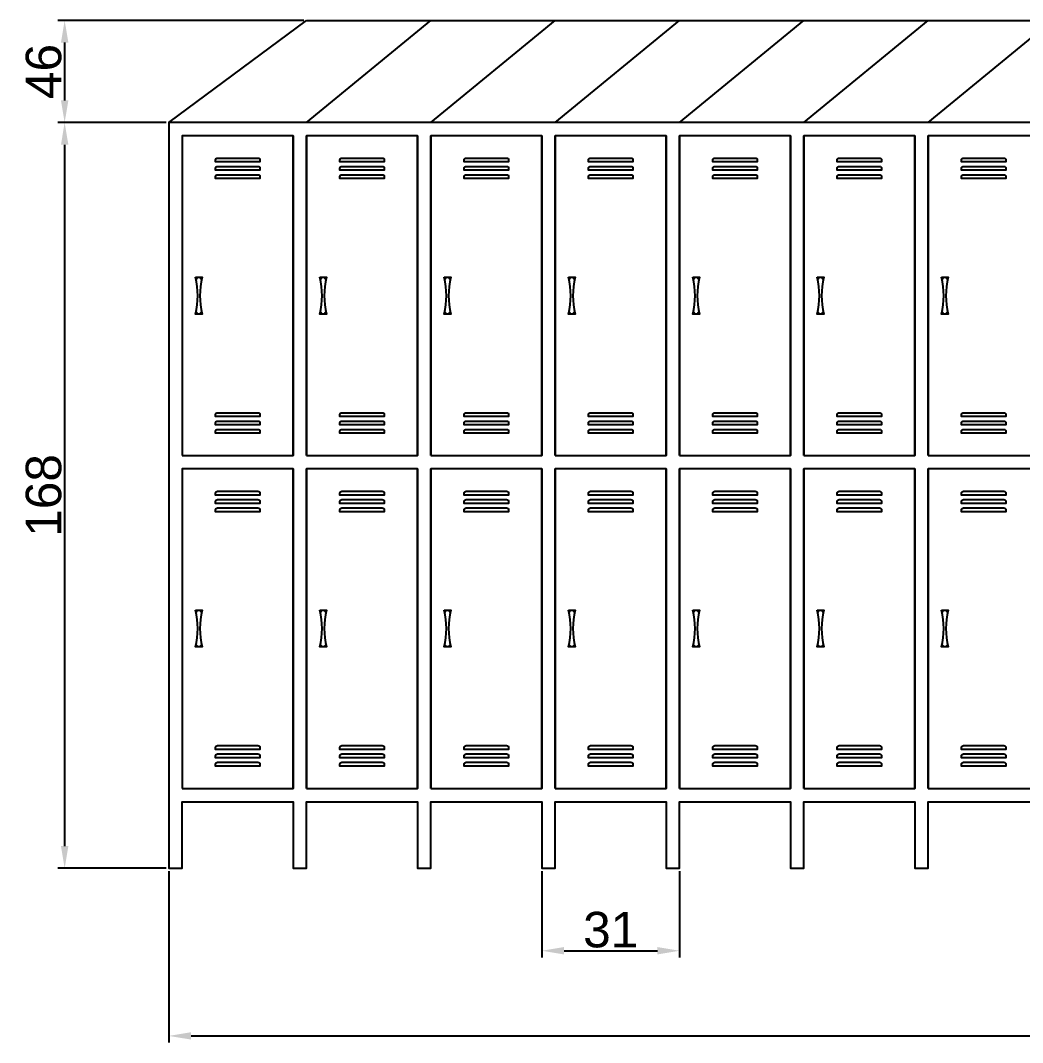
# Model space of a CAD drawing. Header units: millimetres. Extents: x 6614975 to 6624097, y 8742145 to 8746891.
# Drawn here: x 6617391.4 to 6617617.1, y 8743412.2 to 8743642.5 of the extents above; entities that cross this region are included whole.
import ezdxf

# ---------------------------------------------------------------- set-up
doc = ezdxf.new("R2010")
doc.units = ezdxf.units.MM
doc.styles.get("Standard").update_dxf_attribs({"font": 'arial.ttf'})
doc.dimstyles.new('ISO-25', dxfattribs={"dimtxt": 8, "dimasz": 5, "dimexe": 1.5, "dimexo": 0.625, "dimtad": 1, "dimtxsty": 'Standard', "dimcen": 2.5, "dimclrd": 1, "dimclre": 1, "dimclrt": 143, "dimadec": 0, "dimazin": 0, "dimtfac": 1, "dimtmove": 0, "dimatfit": 3, "dimfxl": 1, "dimarcsym": 0})

# ---------------------------------------------------------------- blocks, each defined once
blk = doc.blocks.new('*D105')
at = {"color": 1, "lineweight": -2, "transparency": 16777216}
for p, q in [((6617424.2, 8743619.48), (6617399.85, 8743619.48)), ((6617424.2, 8743451.48), (6617399.85, 8743451.48))]:
    blk.add_line(p, q, dxfattribs=at)
at = {"color": 1, "linetype": 'Continuous', "lineweight": -2, "transparency": 16777216}
blk.add_line((6617401.35, 8743614.48), (6617401.35, 8743456.48), dxfattribs=at)
at = {"color": 1, "transparency": 16777216}
for points in [[(6617400.52, 8743614.48), (6617402.19, 8743614.48), (6617401.35, 8743619.48)], [(6617400.52, 8743456.48), (6617402.19, 8743456.48), (6617401.35, 8743451.48)]]:
    blk.add_solid(points, dxfattribs=at)
at = {"layer": 'Defpoints', "color": 0, "transparency": 16777216}
for p in [(6617424.83, 8743619.48), (6617401.35, 8743451.48), (6617424.83, 8743451.48)]:
    blk.add_point(p, dxfattribs=at)
at = {"color": 143, "transparency": 16777216, "insert": (6617396.64, 8743535.48), "char_height": 8, "attachment_point": 5, "rotation": 90}
blk.add_mtext('168', dxfattribs=at)
blk = doc.blocks.new('*D106')
at = {"color": 1, "lineweight": -2, "transparency": 16777216}
for p, q in [((6617455.2, 8743642.48), (6617399.85, 8743642.48)), ((6617424.2, 8743619.48), (6617399.85, 8743619.48))]:
    blk.add_line(p, q, dxfattribs=at)
at = {"color": 1, "linetype": 'Continuous', "lineweight": -2, "transparency": 16777216}
blk.add_line((6617401.35, 8743637.48), (6617401.35, 8743624.48), dxfattribs=at)
at = {"color": 1, "transparency": 16777216}
for points in [[(6617400.52, 8743637.48), (6617402.19, 8743637.48), (6617401.35, 8743642.48)], [(6617400.52, 8743624.48), (6617402.19, 8743624.48), (6617401.35, 8743619.48)]]:
    blk.add_solid(points, dxfattribs=at)
at = {"layer": 'Defpoints', "color": 0, "transparency": 16777216}
for p in [(6617455.83, 8743642.48), (6617401.35, 8743619.48), (6617424.83, 8743619.48)]:
    blk.add_point(p, dxfattribs=at)
at = {"color": 143, "transparency": 16777216, "insert": (6617396.64, 8743630.98), "char_height": 8, "attachment_point": 5, "rotation": 90}
blk.add_mtext('46', dxfattribs=at)
blk = doc.blocks.new('*D107')
at = {"color": 1, "lineweight": -2, "transparency": 16777216}
for p, q in [((6617424.83, 8743450.86), (6617424.83, 8743412.23)), ((6617847.83, 8743450.86), (6617847.83, 8743412.23))]:
    blk.add_line(p, q, dxfattribs=at)
at = {"color": 1, "linetype": 'Continuous', "lineweight": -2, "transparency": 16777216}
blk.add_line((6617429.83, 8743413.73), (6617842.83, 8743413.73), dxfattribs=at)
at = {"color": 1, "transparency": 16777216}
for points in [[(6617429.83, 8743414.57), (6617429.83, 8743412.9), (6617424.83, 8743413.73)], [(6617842.83, 8743414.57), (6617842.83, 8743412.9), (6617847.83, 8743413.73)]]:
    blk.add_solid(points, dxfattribs=at)
at = {"layer": 'Defpoints', "color": 0, "transparency": 16777216}
for p in [(6617424.83, 8743451.48), (6617847.83, 8743451.48), (6617847.83, 8743413.73)]:
    blk.add_point(p, dxfattribs=at)
at = {"color": 143, "transparency": 16777216, "insert": (6617636.33, 8743418.45), "char_height": 8, "attachment_point": 5}
blk.add_mtext('423', dxfattribs=at)
blk = doc.blocks.new('*D108')
at = {"color": 1, "lineweight": -2, "transparency": 16777216}
for p, q in [((6617508.83, 8743450.86), (6617508.83, 8743431.41)), ((6617539.83, 8743450.86), (6617539.83, 8743431.41))]:
    blk.add_line(p, q, dxfattribs=at)
at = {"color": 1, "linetype": 'Continuous', "lineweight": -2, "transparency": 16777216}
blk.add_line((6617513.83, 8743432.91), (6617534.83, 8743432.91), dxfattribs=at)
at = {"color": 1, "transparency": 16777216}
for points in [[(6617513.83, 8743433.75), (6617513.83, 8743432.08), (6617508.83, 8743432.91)], [(6617534.83, 8743433.75), (6617534.83, 8743432.08), (6617539.83, 8743432.91)]]:
    blk.add_solid(points, dxfattribs=at)
at = {"layer": 'Defpoints', "color": 0, "transparency": 16777216}
for p in [(6617508.83, 8743451.48), (6617539.83, 8743451.48), (6617539.83, 8743432.91)]:
    blk.add_point(p, dxfattribs=at)
at = {"color": 143, "transparency": 16777216, "insert": (6617524.33, 8743437.62), "char_height": 8, "attachment_point": 5}
blk.add_mtext('31', dxfattribs=at)

msp = doc.modelspace()

# ---------------------------------------------------------------- linework, layer by layer
for p, q in [((6617424.828, 8743619.48), (6617455.828, 8743642.48)), ((6617455.828, 8743642.48), (6617875.828, 8743642.48)), ((6617455.828, 8743619.48), (6617483.828, 8743642.48)), ((6617483.828, 8743619.48), (6617511.828, 8743642.48)), ((6617511.828, 8743619.48), (6617539.828, 8743642.48)), ((6617539.828, 8743619.48), (6617567.828, 8743642.48)), ((6617567.828, 8743619.48), (6617595.828, 8743642.48)), ((6617595.828, 8743619.48), (6617623.828, 8743642.48)), ((6617430.978, 8743584.372), (6617431.178, 8743584.372)), ((6617431.078, 8743584.472), (6617431.078, 8743584.272)), ((6617431.978, 8743584.372), (6617432.178, 8743584.372)), ((6617432.078, 8743584.472), (6617432.078, 8743584.272)), ((6617458.978, 8743584.372), (6617459.178, 8743584.372)), ((6617459.078, 8743584.472), (6617459.078, 8743584.272)), ((6617459.978, 8743584.372), (6617460.178, 8743584.372)), ((6617460.078, 8743584.472), (6617460.078, 8743584.272)), ((6617486.978, 8743584.372), (6617487.178, 8743584.372)), ((6617487.078, 8743584.472), (6617487.078, 8743584.272)), ((6617487.978, 8743584.372), (6617488.178, 8743584.372)), ((6617488.078, 8743584.472), (6617488.078, 8743584.272)), ((6617514.978, 8743584.372), (6617515.178, 8743584.372)), ((6617515.078, 8743584.472), (6617515.078, 8743584.272)), ((6617515.978, 8743584.372), (6617516.178, 8743584.372)), ((6617516.078, 8743584.472), (6617516.078, 8743584.272)), ((6617542.978, 8743584.372), (6617543.178, 8743584.372)), ((6617543.078, 8743584.472), (6617543.078, 8743584.272)), ((6617543.978, 8743584.372), (6617544.178, 8743584.372)), ((6617544.078, 8743584.472), (6617544.078, 8743584.272)), ((6617570.978, 8743584.372), (6617571.178, 8743584.372)), ((6617571.078, 8743584.472), (6617571.078, 8743584.272)), ((6617571.978, 8743584.372), (6617572.178, 8743584.372)), ((6617572.078, 8743584.472), (6617572.078, 8743584.272)), ((6617598.978, 8743584.372), (6617599.178, 8743584.372)), ((6617599.078, 8743584.472), (6617599.078, 8743584.272)), ((6617599.978, 8743584.372), (6617600.178, 8743584.372)), ((6617600.078, 8743584.472), (6617600.078, 8743584.272)), ((6617430.978, 8743576.589), (6617431.178, 8743576.589)), ((6617431.078, 8743576.689), (6617431.078, 8743576.489)), ((6617431.978, 8743576.589), (6617432.178, 8743576.589)), ((6617432.078, 8743576.689), (6617432.078, 8743576.489)), ((6617458.978, 8743576.589), (6617459.178, 8743576.589)), ((6617459.078, 8743576.689), (6617459.078, 8743576.489)), ((6617459.978, 8743576.589), (6617460.178, 8743576.589)), ((6617460.078, 8743576.689), (6617460.078, 8743576.489)), ((6617486.978, 8743576.589), (6617487.178, 8743576.589)), ((6617487.078, 8743576.689), (6617487.078, 8743576.489)), ((6617487.978, 8743576.589), (6617488.178, 8743576.589)), ((6617488.078, 8743576.689), (6617488.078, 8743576.489)), ((6617514.978, 8743576.589), (6617515.178, 8743576.589)), ((6617515.078, 8743576.689), (6617515.078, 8743576.489)), ((6617515.978, 8743576.589), (6617516.178, 8743576.589)), ((6617516.078, 8743576.689), (6617516.078, 8743576.489)), ((6617542.978, 8743576.589), (6617543.178, 8743576.589)), ((6617543.078, 8743576.689), (6617543.078, 8743576.489)), ((6617543.978, 8743576.589), (6617544.178, 8743576.589)), ((6617544.078, 8743576.689), (6617544.078, 8743576.489)), ((6617570.978, 8743576.589), (6617571.178, 8743576.589)), ((6617571.078, 8743576.689), (6617571.078, 8743576.489)), ((6617571.978, 8743576.589), (6617572.178, 8743576.589)), ((6617572.078, 8743576.689), (6617572.078, 8743576.489)), ((6617598.978, 8743576.589), (6617599.178, 8743576.589)), ((6617599.078, 8743576.689), (6617599.078, 8743576.489)), ((6617599.978, 8743576.589), (6617600.178, 8743576.589)), ((6617600.078, 8743576.689), (6617600.078, 8743576.489)), ((6617430.978, 8743509.372), (6617431.178, 8743509.372)), ((6617431.078, 8743509.472), (6617431.078, 8743509.272)), ((6617431.978, 8743509.372), (6617432.178, 8743509.372)), ((6617432.078, 8743509.472), (6617432.078, 8743509.272)), ((6617458.978, 8743509.372), (6617459.178, 8743509.372)), ((6617459.078, 8743509.472), (6617459.078, 8743509.272)), ((6617459.978, 8743509.372), (6617460.178, 8743509.372)), ((6617460.078, 8743509.472), (6617460.078, 8743509.272)), ((6617486.978, 8743509.372), (6617487.178, 8743509.372)), ((6617487.078, 8743509.472), (6617487.078, 8743509.272)), ((6617487.978, 8743509.372), (6617488.178, 8743509.372)), ((6617488.078, 8743509.472), (6617488.078, 8743509.272)), ((6617514.978, 8743509.372), (6617515.178, 8743509.372)), ((6617515.078, 8743509.472), (6617515.078, 8743509.272)), ((6617515.978, 8743509.372), (6617516.178, 8743509.372)), ((6617516.078, 8743509.472), (6617516.078, 8743509.272)), ((6617542.978, 8743509.372), (6617543.178, 8743509.372)), ((6617543.078, 8743509.472), (6617543.078, 8743509.272)), ((6617543.978, 8743509.372), (6617544.178, 8743509.372)), ((6617544.078, 8743509.472), (6617544.078, 8743509.272)), ((6617570.978, 8743509.372), (6617571.178, 8743509.372)), ((6617571.078, 8743509.472), (6617571.078, 8743509.272)), ((6617571.978, 8743509.372), (6617572.178, 8743509.372)), ((6617572.078, 8743509.472), (6617572.078, 8743509.272)), ((6617598.978, 8743509.372), (6617599.178, 8743509.372)), ((6617599.078, 8743509.472), (6617599.078, 8743509.272)), ((6617599.978, 8743509.372), (6617600.178, 8743509.372)), ((6617600.078, 8743509.472), (6617600.078, 8743509.272)), ((6617430.978, 8743501.589), (6617431.178, 8743501.589)), ((6617431.078, 8743501.689), (6617431.078, 8743501.489)), ((6617431.978, 8743501.589), (6617432.178, 8743501.589)), ((6617432.078, 8743501.689), (6617432.078, 8743501.489)), ((6617458.978, 8743501.589), (6617459.178, 8743501.589)), ((6617459.078, 8743501.689), (6617459.078, 8743501.489)), ((6617459.978, 8743501.589), (6617460.178, 8743501.589)), ((6617460.078, 8743501.689), (6617460.078, 8743501.489)), ((6617486.978, 8743501.589), (6617487.178, 8743501.589)), ((6617487.078, 8743501.689), (6617487.078, 8743501.489)), ((6617487.978, 8743501.589), (6617488.178, 8743501.589)), ((6617488.078, 8743501.689), (6617488.078, 8743501.489)), ((6617514.978, 8743501.589), (6617515.178, 8743501.589)), ((6617515.078, 8743501.689), (6617515.078, 8743501.489)), ((6617515.978, 8743501.589), (6617516.178, 8743501.589)), ((6617516.078, 8743501.689), (6617516.078, 8743501.489)), ((6617542.978, 8743501.589), (6617543.178, 8743501.589)), ((6617543.078, 8743501.689), (6617543.078, 8743501.489)), ((6617543.978, 8743501.589), (6617544.178, 8743501.589)), ((6617544.078, 8743501.689), (6617544.078, 8743501.489)), ((6617570.978, 8743501.589), (6617571.178, 8743501.589)), ((6617571.078, 8743501.689), (6617571.078, 8743501.489)), ((6617571.978, 8743501.589), (6617572.178, 8743501.589)), ((6617572.078, 8743501.689), (6617572.078, 8743501.489)), ((6617598.978, 8743501.589), (6617599.178, 8743501.589)), ((6617599.078, 8743501.689), (6617599.078, 8743501.489)), ((6617599.978, 8743501.589), (6617600.178, 8743501.589)), ((6617600.078, 8743501.689), (6617600.078, 8743501.489))]:
    msp.add_line(p, q)
for points in [[(6617455.828, 8743619.48), (6617424.828, 8743619.48), (6617424.828, 8743451.48), (6617427.828, 8743451.48), (6617427.828, 8743466.48), (6617452.828, 8743466.48), (6617452.828, 8743451.48), (6617455.828, 8743451.48), (6617455.828, 8743466.48)], [(6617483.828, 8743619.48), (6617452.828, 8743619.48)], [(6617511.828, 8743619.48), (6617480.828, 8743619.48)], [(6617539.828, 8743619.48), (6617508.828, 8743619.48)], [(6617567.828, 8743619.48), (6617536.828, 8743619.48)], [(6617595.828, 8743619.48), (6617564.828, 8743619.48)], [(6617623.828, 8743619.48), (6617592.828, 8743619.48)], [(6617452.828, 8743616.48), (6617452.828, 8743544.48)], [(6617455.828, 8743544.48), (6617455.828, 8743616.48)], [(6617480.828, 8743616.48), (6617480.828, 8743544.48)], [(6617483.828, 8743544.48), (6617483.828, 8743616.48)], [(6617508.828, 8743616.48), (6617508.828, 8743544.48)], [(6617511.828, 8743544.48), (6617511.828, 8743616.48)], [(6617536.828, 8743616.48), (6617536.828, 8743544.48)], [(6617539.828, 8743544.48), (6617539.828, 8743616.48)], [(6617564.828, 8743616.48), (6617564.828, 8743544.48)], [(6617567.828, 8743544.48), (6617567.828, 8743616.48)], [(6617592.828, 8743616.48), (6617592.828, 8743544.48)], [(6617595.828, 8743544.48), (6617595.828, 8743616.48)], [(6617452.828, 8743541.48), (6617452.828, 8743469.48)], [(6617455.828, 8743469.48), (6617455.828, 8743541.48)], [(6617480.828, 8743541.48), (6617480.828, 8743469.48)], [(6617483.828, 8743469.48), (6617483.828, 8743541.48)], [(6617508.828, 8743541.48), (6617508.828, 8743469.48)], [(6617511.828, 8743469.48), (6617511.828, 8743541.48)], [(6617536.828, 8743541.48), (6617536.828, 8743469.48)], [(6617539.828, 8743469.48), (6617539.828, 8743541.48)], [(6617564.828, 8743541.48), (6617564.828, 8743469.48)], [(6617567.828, 8743469.48), (6617567.828, 8743541.48)], [(6617592.828, 8743541.48), (6617592.828, 8743469.48)], [(6617595.828, 8743469.48), (6617595.828, 8743541.48)], [(6617452.828, 8743466.48), (6617452.828, 8743451.48), (6617455.828, 8743451.48), (6617455.828, 8743466.48), (6617480.828, 8743466.48), (6617480.828, 8743451.48), (6617483.828, 8743451.48), (6617483.828, 8743466.48)], [(6617480.828, 8743466.48), (6617480.828, 8743451.48), (6617483.828, 8743451.48), (6617483.828, 8743466.48), (6617508.828, 8743466.48), (6617508.828, 8743451.48), (6617511.828, 8743451.48), (6617511.828, 8743466.48)], [(6617508.828, 8743466.48), (6617508.828, 8743451.48), (6617511.828, 8743451.48), (6617511.828, 8743466.48), (6617536.828, 8743466.48), (6617536.828, 8743451.48), (6617539.828, 8743451.48), (6617539.828, 8743466.48)], [(6617536.828, 8743466.48), (6617536.828, 8743451.48), (6617539.828, 8743451.48), (6617539.828, 8743466.48), (6617564.828, 8743466.48), (6617564.828, 8743451.48), (6617567.828, 8743451.48), (6617567.828, 8743466.48)], [(6617564.828, 8743466.48), (6617564.828, 8743451.48), (6617567.828, 8743451.48), (6617567.828, 8743466.48), (6617592.828, 8743466.48), (6617592.828, 8743451.48), (6617595.828, 8743451.48), (6617595.828, 8743466.48)], [(6617592.828, 8743466.48), (6617592.828, 8743451.48), (6617595.828, 8743451.48), (6617595.828, 8743466.48), (6617620.828, 8743466.48), (6617620.828, 8743451.48), (6617623.828, 8743451.48), (6617623.828, 8743466.48)]]:
    msp.add_lwpolyline(points)
for points in [[(6617427.828, 8743544.48), (6617452.828, 8743544.48), (6617452.828, 8743616.48), (6617427.828, 8743616.48)], [(6617455.828, 8743544.48), (6617480.828, 8743544.48), (6617480.828, 8743616.48), (6617455.828, 8743616.48)], [(6617483.828, 8743544.48), (6617508.828, 8743544.48), (6617508.828, 8743616.48), (6617483.828, 8743616.48)], [(6617511.828, 8743544.48), (6617536.828, 8743544.48), (6617536.828, 8743616.48), (6617511.828, 8743616.48)], [(6617539.828, 8743544.48), (6617564.828, 8743544.48), (6617564.828, 8743616.48), (6617539.828, 8743616.48)], [(6617567.828, 8743544.48), (6617592.828, 8743544.48), (6617592.828, 8743616.48), (6617567.828, 8743616.48)], [(6617595.828, 8743544.48), (6617620.828, 8743544.48), (6617620.828, 8743616.48), (6617595.828, 8743616.48)], [(6617427.828, 8743469.48), (6617452.828, 8743469.48), (6617452.828, 8743541.48), (6617427.828, 8743541.48)], [(6617455.828, 8743469.48), (6617480.828, 8743469.48), (6617480.828, 8743541.48), (6617455.828, 8743541.48)], [(6617483.828, 8743469.48), (6617508.828, 8743469.48), (6617508.828, 8743541.48), (6617483.828, 8743541.48)], [(6617511.828, 8743469.48), (6617536.828, 8743469.48), (6617536.828, 8743541.48), (6617511.828, 8743541.48)], [(6617539.828, 8743469.48), (6617564.828, 8743469.48), (6617564.828, 8743541.48), (6617539.828, 8743541.48)], [(6617567.828, 8743469.48), (6617592.828, 8743469.48), (6617592.828, 8743541.48), (6617567.828, 8743541.48)], [(6617595.828, 8743469.48), (6617620.828, 8743469.48), (6617620.828, 8743541.48), (6617595.828, 8743541.48)]]:
    msp.add_lwpolyline(points, close=True)
for points in [[(6617445.328, 8743611.04), (6617445.328, 8743610.6), (6617435.328, 8743610.6), (6617435.328, 8743611.04, -0.4142136), (6617435.769, 8743611.48), (6617444.888, 8743611.48, -0.4142136)], [(6617473.328, 8743611.04), (6617473.328, 8743610.6), (6617463.328, 8743610.6), (6617463.328, 8743611.04, -0.4142136), (6617463.769, 8743611.48), (6617472.888, 8743611.48, -0.4142136)], [(6617501.328, 8743611.04), (6617501.328, 8743610.6), (6617491.328, 8743610.6), (6617491.328, 8743611.04, -0.4142136), (6617491.769, 8743611.48), (6617500.888, 8743611.48, -0.4142136)], [(6617529.328, 8743611.04), (6617529.328, 8743610.6), (6617519.328, 8743610.6), (6617519.328, 8743611.04, -0.4142136), (6617519.769, 8743611.48), (6617528.888, 8743611.48, -0.4142136)], [(6617557.328, 8743611.04), (6617557.328, 8743610.6), (6617547.328, 8743610.6), (6617547.328, 8743611.04, -0.4142136), (6617547.769, 8743611.48), (6617556.888, 8743611.48, -0.4142136)], [(6617585.328, 8743611.04), (6617585.328, 8743610.6), (6617575.328, 8743610.6), (6617575.328, 8743611.04, -0.4142136), (6617575.769, 8743611.48), (6617584.888, 8743611.48, -0.4142136)], [(6617613.328, 8743611.04), (6617613.328, 8743610.6), (6617603.328, 8743610.6), (6617603.328, 8743611.04, -0.4142136), (6617603.769, 8743611.48), (6617612.888, 8743611.48, -0.4142136)], [(6617445.328, 8743609.159), (6617445.328, 8743608.719), (6617435.328, 8743608.719), (6617435.328, 8743609.159, -0.4142136), (6617435.769, 8743609.6), (6617444.888, 8743609.6, -0.4142136)], [(6617473.328, 8743609.159), (6617473.328, 8743608.719), (6617463.328, 8743608.719), (6617463.328, 8743609.159, -0.4142136), (6617463.769, 8743609.6), (6617472.888, 8743609.6, -0.4142136)], [(6617501.328, 8743609.159), (6617501.328, 8743608.719), (6617491.328, 8743608.719), (6617491.328, 8743609.159, -0.4142136), (6617491.769, 8743609.6), (6617500.888, 8743609.6, -0.4142136)], [(6617529.328, 8743609.159), (6617529.328, 8743608.719), (6617519.328, 8743608.719), (6617519.328, 8743609.159, -0.4142136), (6617519.769, 8743609.6), (6617528.888, 8743609.6, -0.4142136)], [(6617557.328, 8743609.159), (6617557.328, 8743608.719), (6617547.328, 8743608.719), (6617547.328, 8743609.159, -0.4142136), (6617547.769, 8743609.6), (6617556.888, 8743609.6, -0.4142136)], [(6617585.328, 8743609.159), (6617585.328, 8743608.719), (6617575.328, 8743608.719), (6617575.328, 8743609.159, -0.4142136), (6617575.769, 8743609.6), (6617584.888, 8743609.6, -0.4142136)], [(6617613.328, 8743609.159), (6617613.328, 8743608.719), (6617603.328, 8743608.719), (6617603.328, 8743609.159, -0.4142136), (6617603.769, 8743609.6), (6617612.888, 8743609.6, -0.4142136)], [(6617445.328, 8743607.278), (6617445.328, 8743606.838), (6617435.328, 8743606.838), (6617435.328, 8743607.278, -0.4142136), (6617435.769, 8743607.719), (6617444.888, 8743607.719, -0.4142136)], [(6617473.328, 8743607.278), (6617473.328, 8743606.838), (6617463.328, 8743606.838), (6617463.328, 8743607.278, -0.4142136), (6617463.769, 8743607.719), (6617472.888, 8743607.719, -0.4142136)], [(6617501.328, 8743607.278), (6617501.328, 8743606.838), (6617491.328, 8743606.838), (6617491.328, 8743607.278, -0.4142136), (6617491.769, 8743607.719), (6617500.888, 8743607.719, -0.4142136)], [(6617529.328, 8743607.278), (6617529.328, 8743606.838), (6617519.328, 8743606.838), (6617519.328, 8743607.278, -0.4142136), (6617519.769, 8743607.719), (6617528.888, 8743607.719, -0.4142136)], [(6617557.328, 8743607.278), (6617557.328, 8743606.838), (6617547.328, 8743606.838), (6617547.328, 8743607.278, -0.4142136), (6617547.769, 8743607.719), (6617556.888, 8743607.719, -0.4142136)], [(6617585.328, 8743607.278), (6617585.328, 8743606.838), (6617575.328, 8743606.838), (6617575.328, 8743607.278, -0.4142136), (6617575.769, 8743607.719), (6617584.888, 8743607.719, -0.4142136)], [(6617613.328, 8743607.278), (6617613.328, 8743606.838), (6617603.328, 8743606.838), (6617603.328, 8743607.278, -0.4142136), (6617603.769, 8743607.719), (6617612.888, 8743607.719, -0.4142136)], [(6617430.828, 8743584.622), (6617432.328, 8743584.622, 0.1207329), (6617432.328, 8743576.339), (6617430.828, 8743576.339, 0.1207294)], [(6617458.828, 8743584.622), (6617460.328, 8743584.622, 0.1207329), (6617460.328, 8743576.339), (6617458.828, 8743576.339, 0.1207294)], [(6617486.828, 8743584.622), (6617488.328, 8743584.622, 0.1207329), (6617488.328, 8743576.339), (6617486.828, 8743576.339, 0.1207294)], [(6617514.828, 8743584.622), (6617516.328, 8743584.622, 0.1207329), (6617516.328, 8743576.339), (6617514.828, 8743576.339, 0.1207294)], [(6617542.828, 8743584.622), (6617544.328, 8743584.622, 0.1207329), (6617544.328, 8743576.339), (6617542.828, 8743576.339, 0.1207294)], [(6617570.828, 8743584.622), (6617572.328, 8743584.622, 0.1207329), (6617572.328, 8743576.339), (6617570.828, 8743576.339, 0.1207294)], [(6617598.828, 8743584.622), (6617600.328, 8743584.622, 0.1207329), (6617600.328, 8743576.339), (6617598.828, 8743576.339, 0.1207294)], [(6617445.328, 8743553.683), (6617445.328, 8743553.242), (6617435.328, 8743553.242), (6617435.328, 8743553.683, -0.4142136), (6617435.769, 8743554.123), (6617444.888, 8743554.123, -0.4142136)], [(6617473.328, 8743553.683), (6617473.328, 8743553.242), (6617463.328, 8743553.242), (6617463.328, 8743553.683, -0.4142136), (6617463.769, 8743554.123), (6617472.888, 8743554.123, -0.4142136)], [(6617501.328, 8743553.683), (6617501.328, 8743553.242), (6617491.328, 8743553.242), (6617491.328, 8743553.683, -0.4142136), (6617491.769, 8743554.123), (6617500.888, 8743554.123, -0.4142136)], [(6617529.328, 8743553.683), (6617529.328, 8743553.242), (6617519.328, 8743553.242), (6617519.328, 8743553.683, -0.4142136), (6617519.769, 8743554.123), (6617528.888, 8743554.123, -0.4142136)], [(6617557.328, 8743553.683), (6617557.328, 8743553.242), (6617547.328, 8743553.242), (6617547.328, 8743553.683, -0.4142136), (6617547.769, 8743554.123), (6617556.888, 8743554.123, -0.4142136)], [(6617585.328, 8743553.683), (6617585.328, 8743553.242), (6617575.328, 8743553.242), (6617575.328, 8743553.683, -0.4142136), (6617575.769, 8743554.123), (6617584.888, 8743554.123, -0.4142136)], [(6617613.328, 8743553.683), (6617613.328, 8743553.242), (6617603.328, 8743553.242), (6617603.328, 8743553.683, -0.4142136), (6617603.769, 8743554.123), (6617612.888, 8743554.123, -0.4142136)], [(6617445.328, 8743551.802), (6617445.328, 8743551.361), (6617435.328, 8743551.361), (6617435.328, 8743551.802, -0.4142136), (6617435.769, 8743552.242), (6617444.888, 8743552.242, -0.4142136)], [(6617473.328, 8743551.802), (6617473.328, 8743551.361), (6617463.328, 8743551.361), (6617463.328, 8743551.802, -0.4142136), (6617463.769, 8743552.242), (6617472.888, 8743552.242, -0.4142136)], [(6617501.328, 8743551.802), (6617501.328, 8743551.361), (6617491.328, 8743551.361), (6617491.328, 8743551.802, -0.4142136), (6617491.769, 8743552.242), (6617500.888, 8743552.242, -0.4142136)], [(6617529.328, 8743551.802), (6617529.328, 8743551.361), (6617519.328, 8743551.361), (6617519.328, 8743551.802, -0.4142136), (6617519.769, 8743552.242), (6617528.888, 8743552.242, -0.4142136)], [(6617557.328, 8743551.802), (6617557.328, 8743551.361), (6617547.328, 8743551.361), (6617547.328, 8743551.802, -0.4142136), (6617547.769, 8743552.242), (6617556.888, 8743552.242, -0.4142136)], [(6617585.328, 8743551.802), (6617585.328, 8743551.361), (6617575.328, 8743551.361), (6617575.328, 8743551.802, -0.4142136), (6617575.769, 8743552.242), (6617584.888, 8743552.242, -0.4142136)], [(6617613.328, 8743551.802), (6617613.328, 8743551.361), (6617603.328, 8743551.361), (6617603.328, 8743551.802, -0.4142136), (6617603.769, 8743552.242), (6617612.888, 8743552.242, -0.4142136)], [(6617445.328, 8743549.921), (6617445.328, 8743549.48), (6617435.328, 8743549.48), (6617435.328, 8743549.921, -0.4142136), (6617435.769, 8743550.361), (6617444.888, 8743550.361, -0.4142136)], [(6617473.328, 8743549.921), (6617473.328, 8743549.48), (6617463.328, 8743549.48), (6617463.328, 8743549.921, -0.4142136), (6617463.769, 8743550.361), (6617472.888, 8743550.361, -0.4142136)], [(6617501.328, 8743549.921), (6617501.328, 8743549.48), (6617491.328, 8743549.48), (6617491.328, 8743549.921, -0.4142136), (6617491.769, 8743550.361), (6617500.888, 8743550.361, -0.4142136)], [(6617529.328, 8743549.921), (6617529.328, 8743549.48), (6617519.328, 8743549.48), (6617519.328, 8743549.921, -0.4142136), (6617519.769, 8743550.361), (6617528.888, 8743550.361, -0.4142136)], [(6617557.328, 8743549.921), (6617557.328, 8743549.48), (6617547.328, 8743549.48), (6617547.328, 8743549.921, -0.4142136), (6617547.769, 8743550.361), (6617556.888, 8743550.361, -0.4142136)], [(6617585.328, 8743549.921), (6617585.328, 8743549.48), (6617575.328, 8743549.48), (6617575.328, 8743549.921, -0.4142136), (6617575.769, 8743550.361), (6617584.888, 8743550.361, -0.4142136)], [(6617613.328, 8743549.921), (6617613.328, 8743549.48), (6617603.328, 8743549.48), (6617603.328, 8743549.921, -0.4142136), (6617603.769, 8743550.361), (6617612.888, 8743550.361, -0.4142136)], [(6617445.328, 8743535.976), (6617445.328, 8743535.535), (6617435.328, 8743535.535), (6617435.328, 8743535.976, -0.4142136), (6617435.769, 8743536.416), (6617444.888, 8743536.416, -0.4142136)], [(6617445.328, 8743534.095), (6617445.328, 8743533.654), (6617435.328, 8743533.654), (6617435.328, 8743534.095, -0.4142136), (6617435.769, 8743534.535), (6617444.888, 8743534.535, -0.4142136)], [(6617473.328, 8743535.976), (6617473.328, 8743535.535), (6617463.328, 8743535.535), (6617463.328, 8743535.976, -0.4142136), (6617463.769, 8743536.416), (6617472.888, 8743536.416, -0.4142136)], [(6617473.328, 8743534.095), (6617473.328, 8743533.654), (6617463.328, 8743533.654), (6617463.328, 8743534.095, -0.4142136), (6617463.769, 8743534.535), (6617472.888, 8743534.535, -0.4142136)], [(6617501.328, 8743535.976), (6617501.328, 8743535.535), (6617491.328, 8743535.535), (6617491.328, 8743535.976, -0.4142136), (6617491.769, 8743536.416), (6617500.888, 8743536.416, -0.4142136)], [(6617501.328, 8743534.095), (6617501.328, 8743533.654), (6617491.328, 8743533.654), (6617491.328, 8743534.095, -0.4142136), (6617491.769, 8743534.535), (6617500.888, 8743534.535, -0.4142136)], [(6617529.328, 8743535.976), (6617529.328, 8743535.535), (6617519.328, 8743535.535), (6617519.328, 8743535.976, -0.4142136), (6617519.769, 8743536.416), (6617528.888, 8743536.416, -0.4142136)], [(6617529.328, 8743534.095), (6617529.328, 8743533.654), (6617519.328, 8743533.654), (6617519.328, 8743534.095, -0.4142136), (6617519.769, 8743534.535), (6617528.888, 8743534.535, -0.4142136)], [(6617557.328, 8743535.976), (6617557.328, 8743535.535), (6617547.328, 8743535.535), (6617547.328, 8743535.976, -0.4142136), (6617547.769, 8743536.416), (6617556.888, 8743536.416, -0.4142136)], [(6617557.328, 8743534.095), (6617557.328, 8743533.654), (6617547.328, 8743533.654), (6617547.328, 8743534.095, -0.4142136), (6617547.769, 8743534.535), (6617556.888, 8743534.535, -0.4142136)], [(6617585.328, 8743535.976), (6617585.328, 8743535.535), (6617575.328, 8743535.535), (6617575.328, 8743535.976, -0.4142136), (6617575.769, 8743536.416), (6617584.888, 8743536.416, -0.4142136)], [(6617585.328, 8743534.095), (6617585.328, 8743533.654), (6617575.328, 8743533.654), (6617575.328, 8743534.095, -0.4142136), (6617575.769, 8743534.535), (6617584.888, 8743534.535, -0.4142136)], [(6617613.328, 8743535.976), (6617613.328, 8743535.535), (6617603.328, 8743535.535), (6617603.328, 8743535.976, -0.4142136), (6617603.769, 8743536.416), (6617612.888, 8743536.416, -0.4142136)], [(6617613.328, 8743534.095), (6617613.328, 8743533.654), (6617603.328, 8743533.654), (6617603.328, 8743534.095, -0.4142136), (6617603.769, 8743534.535), (6617612.888, 8743534.535, -0.4142136)], [(6617445.328, 8743532.214), (6617445.328, 8743531.773), (6617435.328, 8743531.773), (6617435.328, 8743532.214, -0.4142136), (6617435.769, 8743532.654), (6617444.888, 8743532.654, -0.4142136)], [(6617473.328, 8743532.214), (6617473.328, 8743531.773), (6617463.328, 8743531.773), (6617463.328, 8743532.214, -0.4142136), (6617463.769, 8743532.654), (6617472.888, 8743532.654, -0.4142136)], [(6617501.328, 8743532.214), (6617501.328, 8743531.773), (6617491.328, 8743531.773), (6617491.328, 8743532.214, -0.4142136), (6617491.769, 8743532.654), (6617500.888, 8743532.654, -0.4142136)], [(6617529.328, 8743532.214), (6617529.328, 8743531.773), (6617519.328, 8743531.773), (6617519.328, 8743532.214, -0.4142136), (6617519.769, 8743532.654), (6617528.888, 8743532.654, -0.4142136)], [(6617557.328, 8743532.214), (6617557.328, 8743531.773), (6617547.328, 8743531.773), (6617547.328, 8743532.214, -0.4142136), (6617547.769, 8743532.654), (6617556.888, 8743532.654, -0.4142136)], [(6617585.328, 8743532.214), (6617585.328, 8743531.773), (6617575.328, 8743531.773), (6617575.328, 8743532.214, -0.4142136), (6617575.769, 8743532.654), (6617584.888, 8743532.654, -0.4142136)], [(6617613.328, 8743532.214), (6617613.328, 8743531.773), (6617603.328, 8743531.773), (6617603.328, 8743532.214, -0.4142136), (6617603.769, 8743532.654), (6617612.888, 8743532.654, -0.4142136)], [(6617445.328, 8743478.683), (6617445.328, 8743478.242), (6617435.328, 8743478.242), (6617435.328, 8743478.683, -0.4142136), (6617435.769, 8743479.123), (6617444.888, 8743479.123, -0.4142136)], [(6617473.328, 8743478.683), (6617473.328, 8743478.242), (6617463.328, 8743478.242), (6617463.328, 8743478.683, -0.4142136), (6617463.769, 8743479.123), (6617472.888, 8743479.123, -0.4142136)], [(6617501.328, 8743478.683), (6617501.328, 8743478.242), (6617491.328, 8743478.242), (6617491.328, 8743478.683, -0.4142136), (6617491.769, 8743479.123), (6617500.888, 8743479.123, -0.4142136)], [(6617529.328, 8743478.683), (6617529.328, 8743478.242), (6617519.328, 8743478.242), (6617519.328, 8743478.683, -0.4142136), (6617519.769, 8743479.123), (6617528.888, 8743479.123, -0.4142136)], [(6617557.328, 8743478.683), (6617557.328, 8743478.242), (6617547.328, 8743478.242), (6617547.328, 8743478.683, -0.4142136), (6617547.769, 8743479.123), (6617556.888, 8743479.123, -0.4142136)], [(6617585.328, 8743478.683), (6617585.328, 8743478.242), (6617575.328, 8743478.242), (6617575.328, 8743478.683, -0.4142136), (6617575.769, 8743479.123), (6617584.888, 8743479.123, -0.4142136)], [(6617613.328, 8743478.683), (6617613.328, 8743478.242), (6617603.328, 8743478.242), (6617603.328, 8743478.683, -0.4142136), (6617603.769, 8743479.123), (6617612.888, 8743479.123, -0.4142136)], [(6617445.328, 8743476.802), (6617445.328, 8743476.361), (6617435.328, 8743476.361), (6617435.328, 8743476.802, -0.4142136), (6617435.769, 8743477.242), (6617444.888, 8743477.242, -0.4142136)], [(6617473.328, 8743476.802), (6617473.328, 8743476.361), (6617463.328, 8743476.361), (6617463.328, 8743476.802, -0.4142136), (6617463.769, 8743477.242), (6617472.888, 8743477.242, -0.4142136)], [(6617501.328, 8743476.802), (6617501.328, 8743476.361), (6617491.328, 8743476.361), (6617491.328, 8743476.802, -0.4142136), (6617491.769, 8743477.242), (6617500.888, 8743477.242, -0.4142136)], [(6617529.328, 8743476.802), (6617529.328, 8743476.361), (6617519.328, 8743476.361), (6617519.328, 8743476.802, -0.4142136), (6617519.769, 8743477.242), (6617528.888, 8743477.242, -0.4142136)], [(6617557.328, 8743476.802), (6617557.328, 8743476.361), (6617547.328, 8743476.361), (6617547.328, 8743476.802, -0.4142136), (6617547.769, 8743477.242), (6617556.888, 8743477.242, -0.4142136)], [(6617585.328, 8743476.802), (6617585.328, 8743476.361), (6617575.328, 8743476.361), (6617575.328, 8743476.802, -0.4142136), (6617575.769, 8743477.242), (6617584.888, 8743477.242, -0.4142136)], [(6617613.328, 8743476.802), (6617613.328, 8743476.361), (6617603.328, 8743476.361), (6617603.328, 8743476.802, -0.4142136), (6617603.769, 8743477.242), (6617612.888, 8743477.242, -0.4142136)], [(6617445.328, 8743474.921), (6617445.328, 8743474.48), (6617435.328, 8743474.48), (6617435.328, 8743474.921, -0.4142136), (6617435.769, 8743475.361), (6617444.888, 8743475.361, -0.4142136)], [(6617473.328, 8743474.921), (6617473.328, 8743474.48), (6617463.328, 8743474.48), (6617463.328, 8743474.921, -0.4142136), (6617463.769, 8743475.361), (6617472.888, 8743475.361, -0.4142136)], [(6617501.328, 8743474.921), (6617501.328, 8743474.48), (6617491.328, 8743474.48), (6617491.328, 8743474.921, -0.4142136), (6617491.769, 8743475.361), (6617500.888, 8743475.361, -0.4142136)], [(6617529.328, 8743474.921), (6617529.328, 8743474.48), (6617519.328, 8743474.48), (6617519.328, 8743474.921, -0.4142136), (6617519.769, 8743475.361), (6617528.888, 8743475.361, -0.4142136)], [(6617557.328, 8743474.921), (6617557.328, 8743474.48), (6617547.328, 8743474.48), (6617547.328, 8743474.921, -0.4142136), (6617547.769, 8743475.361), (6617556.888, 8743475.361, -0.4142136)], [(6617585.328, 8743474.921), (6617585.328, 8743474.48), (6617575.328, 8743474.48), (6617575.328, 8743474.921, -0.4142136), (6617575.769, 8743475.361), (6617584.888, 8743475.361, -0.4142136)], [(6617613.328, 8743474.921), (6617613.328, 8743474.48), (6617603.328, 8743474.48), (6617603.328, 8743474.921, -0.4142136), (6617603.769, 8743475.361), (6617612.888, 8743475.361, -0.4142136)]]:
    msp.add_lwpolyline(points, format="xyb", close=True)
for points in [[(6617430.828, 8743509.622), (6617432.328, 8743509.622, 0.1207012), (6617432.328, 8743501.339), (6617430.828, 8743501.339, 0.120703), (6617430.828, 8743509.622)], [(6617458.828, 8743509.622), (6617460.328, 8743509.622, 0.1207012), (6617460.328, 8743501.339), (6617458.828, 8743501.339, 0.120703), (6617458.828, 8743509.622)], [(6617486.828, 8743509.622), (6617488.328, 8743509.622, 0.1207012), (6617488.328, 8743501.339), (6617486.828, 8743501.339, 0.120703), (6617486.828, 8743509.622)], [(6617514.828, 8743509.622), (6617516.328, 8743509.622, 0.1207012), (6617516.328, 8743501.339), (6617514.828, 8743501.339, 0.120703), (6617514.828, 8743509.622)], [(6617542.828, 8743509.622), (6617544.328, 8743509.622, 0.1207012), (6617544.328, 8743501.339), (6617542.828, 8743501.339, 0.120703), (6617542.828, 8743509.622)], [(6617570.828, 8743509.622), (6617572.328, 8743509.622, 0.1207012), (6617572.328, 8743501.339), (6617570.828, 8743501.339, 0.120703), (6617570.828, 8743509.622)], [(6617598.828, 8743509.622), (6617600.328, 8743509.622, 0.1207012), (6617600.328, 8743501.339), (6617598.828, 8743501.339, 0.120703), (6617598.828, 8743509.622)]]:
    msp.add_lwpolyline(points, format="xyb")
for centre in [(6617431.078, 8743584.372), (6617432.078, 8743584.372), (6617459.078, 8743584.372), (6617460.078, 8743584.372), (6617487.078, 8743584.372), (6617488.078, 8743584.372), (6617515.078, 8743584.372), (6617516.078, 8743584.372), (6617543.078, 8743584.372), (6617544.078, 8743584.372), (6617571.078, 8743584.372), (6617572.078, 8743584.372), (6617599.078, 8743584.372), (6617600.078, 8743584.372), (6617431.078, 8743576.589), (6617432.078, 8743576.589), (6617459.078, 8743576.589), (6617460.078, 8743576.589), (6617487.078, 8743576.589), (6617488.078, 8743576.589), (6617515.078, 8743576.589), (6617516.078, 8743576.589), (6617543.078, 8743576.589), (6617544.078, 8743576.589), (6617571.078, 8743576.589), (6617572.078, 8743576.589), (6617599.078, 8743576.589), (6617600.078, 8743576.589), (6617431.078, 8743509.372), (6617432.078, 8743509.372), (6617459.078, 8743509.372), (6617460.078, 8743509.372), (6617487.078, 8743509.372), (6617488.078, 8743509.372), (6617515.078, 8743509.372), (6617516.078, 8743509.372), (6617543.078, 8743509.372), (6617544.078, 8743509.372), (6617571.078, 8743509.372), (6617572.078, 8743509.372), (6617599.078, 8743509.372), (6617600.078, 8743509.372), (6617431.078, 8743501.589), (6617432.078, 8743501.589), (6617459.078, 8743501.589), (6617460.078, 8743501.589), (6617487.078, 8743501.589), (6617488.078, 8743501.589), (6617515.078, 8743501.589), (6617516.078, 8743501.589), (6617543.078, 8743501.589), (6617544.078, 8743501.589), (6617571.078, 8743501.589), (6617572.078, 8743501.589), (6617599.078, 8743501.589), (6617600.078, 8743501.589)]:
    msp.add_circle(centre, 0.1)

# ---------------------------------------------------------------- dimensions: what is measured, and where the dimension line sits
dim = msp.add_linear_dim(base=(6617401.354, 8743619.48), p1=(6617455.828, 8743642.48), p2=(6617424.828, 8743619.48), angle=90, text='46', dimstyle='ISO-25')
dim.commit()
dim.dimension.update_dxf_attribs({"geometry": '*D106', "text_midpoint": (6617396.645, 8743630.98)})
dim = msp.add_linear_dim(base=(6617401.354, 8743451.48), p1=(6617424.828, 8743619.48), p2=(6617424.828, 8743451.48), angle=90, dimstyle='ISO-25')
dim.commit()
dim.dimension.update_dxf_attribs({"geometry": '*D105', "text_midpoint": (6617396.645, 8743535.48)})
for base, p1, p2, picture, middle in [((6617847.828, 8743413.733), (6617424.828, 8743451.48), (6617847.828, 8743451.48), '*D107', (6617636.328, 8743418.445)), ((6617539.828, 8743432.912), (6617508.828, 8743451.48), (6617539.828, 8743451.48), '*D108', (6617524.328, 8743437.624))]:
    dim = msp.add_linear_dim(base=base, p1=p1, p2=p2, dimstyle='ISO-25')
    dim.commit()
    dim.dimension.update_dxf_attribs({"geometry": picture, "text_midpoint": middle})

doc.saveas('drawing.dxf')
